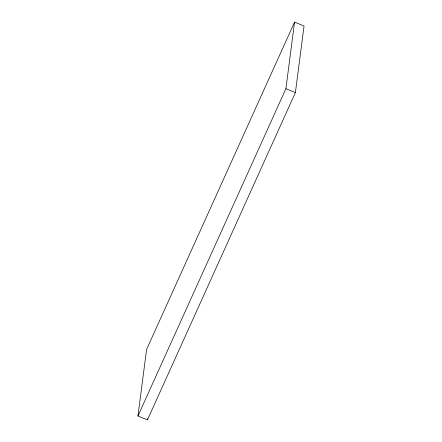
<?xml version="1.0" encoding="UTF-8"?>
<svg xmlns="http://www.w3.org/2000/svg" width="442" height="442" viewBox="0 0 442 442"><rect width="100%" height="100%" fill="white"/><g stroke="black" fill="none" stroke-linecap="round" stroke-linejoin="round"><path stroke-width="0.66" d="M137.948 416.005L146.6 349.412L294.56 22.1L304.052 25.995L295.4 92.588L147.44 419.9L137.948 416.005L285.913 88.693L294.56 22.1M147.44 419.9L147.617 418.541M285.913 88.693L295.4 92.588"/></g></svg>
